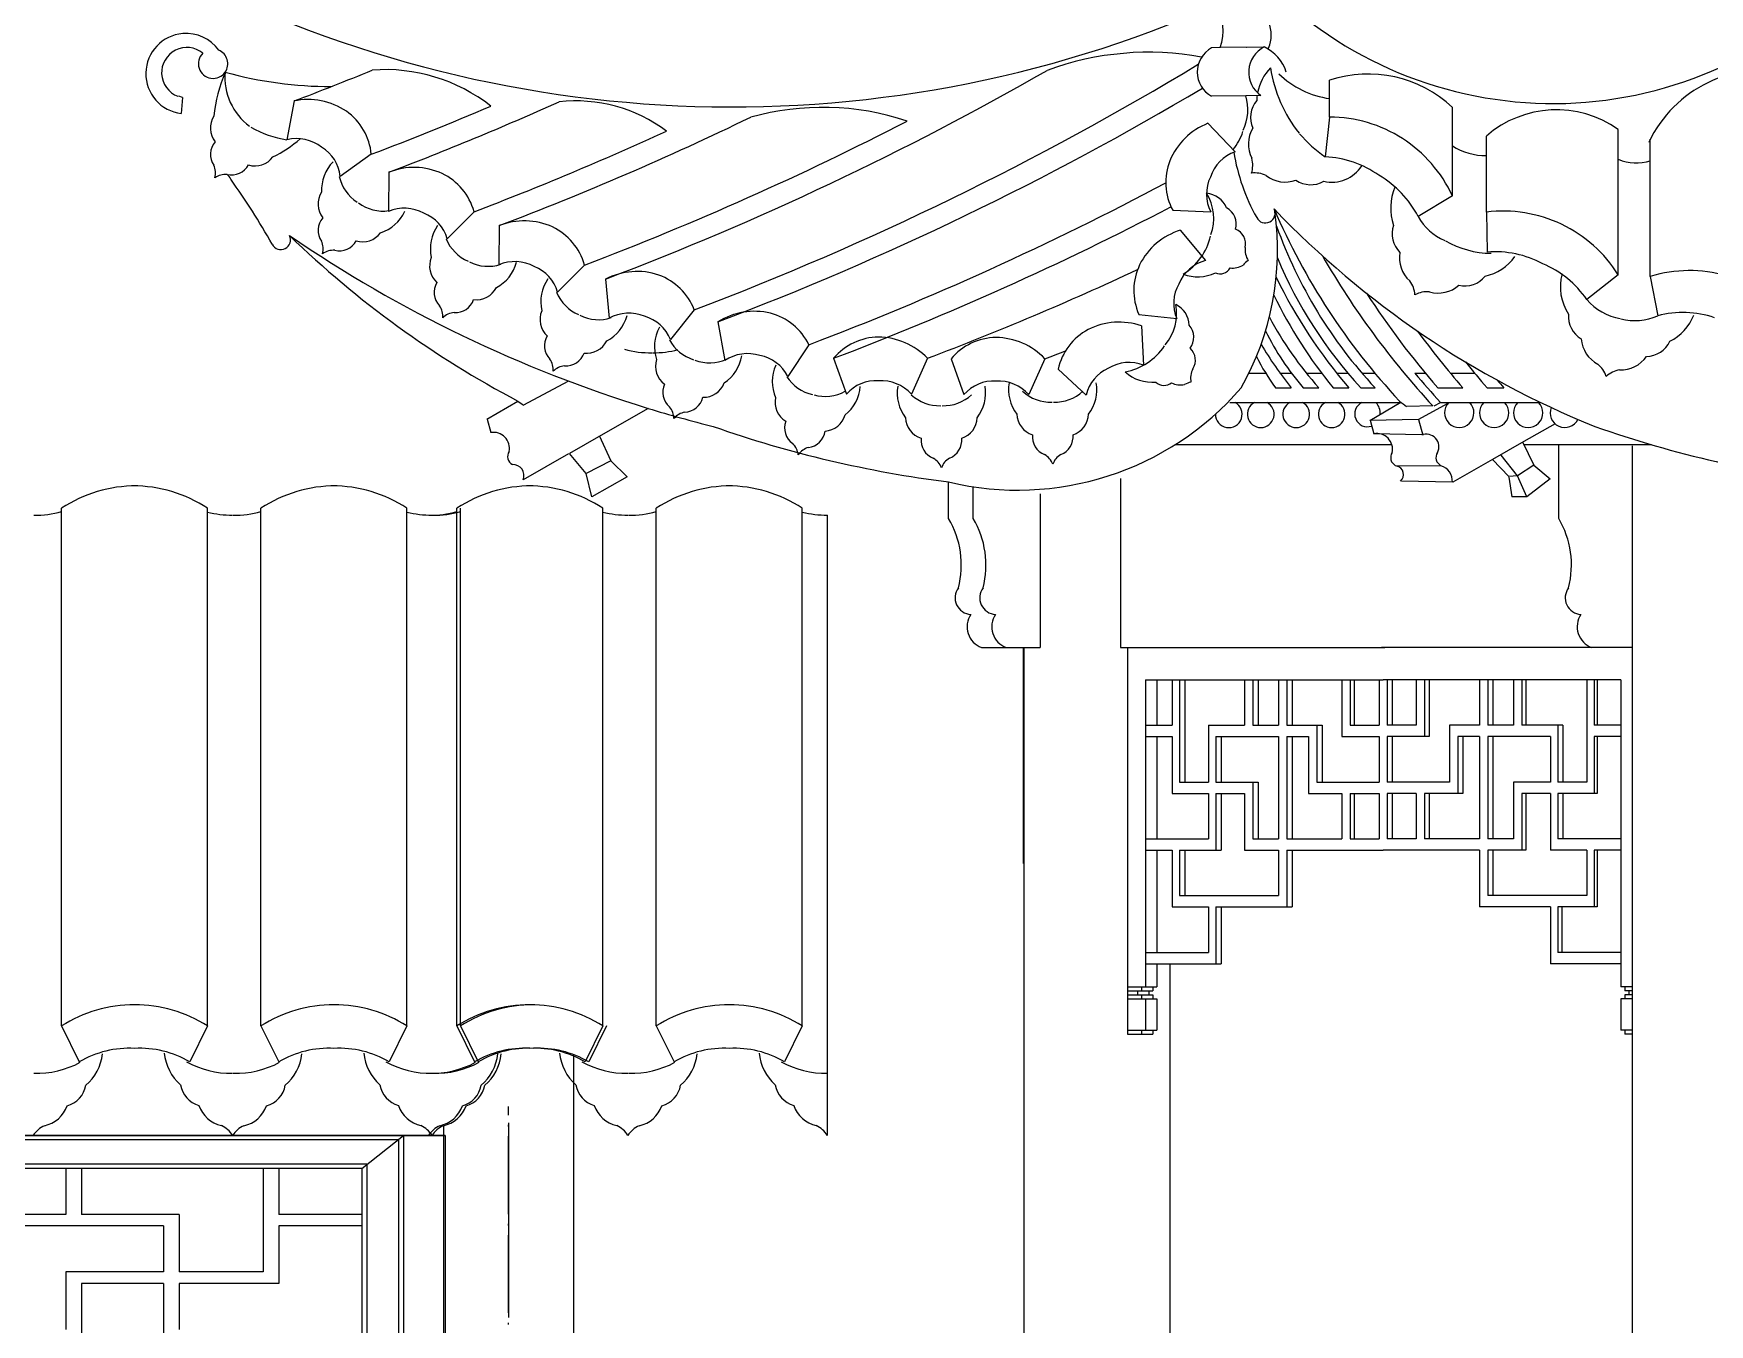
# Model space of a CAD drawing. Extents: x 1035948 to 1665131, y -158296 to 142149.
# Drawn here: x 1144189 to 1146255, y -74614 to -73022 of the extents above; entities that cross this region are included whole.
import ezdxf

# ---------------------------------------------------------------- set-up
doc = ezdxf.new("R2010")
doc.units = 0
doc.header["$LTSCALE"] = 200
doc.header["$MEASUREMENT"] = 0
doc.linetypes.add('ACAD_ISO04W100', pattern=[30.5, 24, -3, 0.5, -3])
doc.layers.get('0').update_dxf_attribs({"linetype": 'CONTINUOUS'})
for name, color, linetype in [('AXIS', 3, 'CONTINUOUS'), ('BALCONY', 6, 'CONTINUOUS'), ('DOTE', 1, 'CONTINUOUS'), ('LL', 11, 'CONTINUOUS'), ('ROOF', 4, 'CONTINUOUS'), ('STAIR', 2, 'CONTINUOUS'), ('WALL1', 2, 'CONTINUOUS'), ('WINDOW', 2, 'CONTINUOUS'), ('WLL1', 7, 'CONTINUOUS')]:
    doc.layers.add(name, color=color, linetype=linetype)

# ---------------------------------------------------------------- blocks, each defined once
blk = doc.blocks.new('CH1')
at = {"color": 6}
for p, q in [((-743.4, 0), (-784, 40.6)), ((295.4, 35.6), (-779, 35.6)), ((-779, 35.6), (-779, -376.4)), ((-748.4, 5), (295.4, 5)), ((-748.4, 5), (-748.4, -376.4))]:
    blk.add_line(p, q, dxfattribs=at)
at = {"color": 7}
blk.add_line((-784, 40.6), (-784, -443.1), dxfattribs=at)
for p, q in [((-743.4, 0), (295.4, 0)), ((-743.4, 0), (-743.4, -355.1)), ((-662.6, 0), (-662.6, -56.8)), ((-647.6, 0), (-647.6, -127.8)), ((-470.7, 0), (-470.7, -56.8)), ((-455.6, 0), (-455.6, -56.8)), ((-743.4, -56.8), (-662.6, -56.8)), ((-565.6, -56.8), (-565.6, -127.8)), ((-565.6, -56.8), (-470.7, -56.8)), ((-455.6, -56.8), (-371.7, -56.8)), ((-743.4, -71), (-662.6, -71)), ((-662.6, -71), (-662.6, -142)), ((-550.6, -71), (-386.8, -71)), ((-550.6, -71), (-550.6, -127.8)), ((-647.6, -127.8), (-565.6, -127.8)), ((-550.6, -127.8), (-455.6, -127.8)), ((-455.6, -127.8), (-455.6, -198.8)), ((-662.6, -142), (-565.6, -142)), ((-565.6, -142), (-565.6, -198.8)), ((-550.6, -142), (-550.6, -213)), ((-550.6, -142), (-470.7, -142)), ((-470.7, -142), (-470.7, -213))]:
    blk.add_line(p, q)
at = {"layer": 'WINDOW'}
for p, q in [((295.4, 40.6), (-824.6, 40.6)), ((-824.6, 40.6), (-824.6, -517.2))]:
    blk.add_line(p, q, dxfattribs=at)
at = {"layer": 'WLL1'}
blk.add_line((-824.6, 40.6), (1415.4, 40.6), dxfattribs=at)

msp = doc.modelspace()

# ---------------------------------------------------------------- linework, layer by layer
for p, q in [((1145786.99573, -73125.40585), (1145786.99573, -73080.07943)), ((1144510.09225, -73105.66103), (1144501.34278, -73153.36806)), ((1145938.46389, -73222.65475), (1145938.46389, -73113.52688)), ((1145636.99926, -73133.19693), (1145670.53589, -73168.23703)), ((1145786.99573, -73125.40585), (1145781.48706, -73174.4439)), ((1145980.41149, -73242.69664), (1145980.41149, -73148.83445)), ((1146142.96492, -73320.00339), (1146142.96492, -73140.86279)), ((1146182.46119, -73321.92989), (1146182.46119, -73152.89364)), ((1144605.35389, -73171.35282), (1144567.12857, -73198.7335)), ((1144627.005, -73193.49487), (1144626.4292, -73241.99417)), ((1145938.46389, -73222.65475), (1145896.16795, -73248.07384)), ((1144731.98359, -73242.1743), (1144698.92532, -73275.61121)), ((1144763.11667, -73259.31097), (1144762.54087, -73307.81027)), ((1145593.54156, -73240.44253), (1145640.52486, -73242.2987)), ((1145980.41149, -73242.69664), (1145981.15044, -73292.03759)), ((1145602.92589, -73264.99782), (1145633.82804, -73302.38192)), ((1144868.09526, -73307.9904), (1144835.03699, -73341.42731)), ((1146142.96492, -73320.00339), (1146104.22432, -73350.56876)), ((1146182.46119, -73321.92989), (1146191.56108, -73370.43007)), ((1144894.24925, -73325.32122), (1144898.58748, -73373.62954)), ((1145003.61755, -73363.12023), (1144974.11505, -73399.73278)), ((1145032.70544, -73378.1292), (1145041.27003, -73425.86976)), ((1145551.79108, -73368.80255), (1145598.51536, -73374.0674)), ((1145554.90718, -73382.92657), (1145557.69792, -73431.34893)), ((1145144.9711, -73406.17585), (1145118.79845, -73445.23822)), ((1145175.40725, -73422.97969), (1145191.33176, -73467.22092)), ((1145291.12324, -73422.97969), (1145271.24292, -73467.22092)), ((1145320.2374, -73423.52849), (1145336.16192, -73467.76972)), ((1145435.9534, -73423.52849), (1145416.07308, -73467.76972)), ((1145452.26196, -73436.35081), (1145486.81318, -73468.24265)), ((1145687.59396, -73441.18039), (1145708.11521, -73441.18039)), ((1145725.80486, -73441.18039), (1145739.93424, -73441.18039)), ((1145758.32794, -73441.18039), (1145777.13287, -73441.18039)), ((1145795.62243, -73441.18039), (1145809.38399, -73441.18039)), ((1145827.60127, -73441.18039), (1145842.748, -73441.18039)), ((1145891.90386, -73441.18039), (1145904.98722, -73441.18039)), ((1145935.81859, -73441.18039), (1145965.71558, -73441.18039)), ((1145720.47865, -73459.30364), (1145739.72721, -73459.30364)), ((1145754.50341, -73459.30364), (1145773.75197, -73459.30364)), ((1145791.42388, -73459.30364), (1145810.67244, -73459.30364)), ((1145825.36679, -73459.30364), (1145843.0253, -73459.30364)), ((1145920.41125, -73459.30364), (1145951.24262, -73459.30364)), ((1145981.13961, -73459.30364), (1146001.69382, -73459.30364)), ((1145663.80231, -73477.45305), (1145875.5522, -73477.45305)), ((1145923.56705, -73477.45305), (1146047.2386, -73477.45305)), ((1145863.75811, -73529.52974), (1145596.44319, -73529.52974)), ((1146184.1177, -73529.52974), (1146026.50078, -73529.52974)), ((1146069.5637, -73620.35759), (1146069.5637, -73529.52974)), ((1146160.0749, -73530.9426), (1146160.0749, -74256.25922)), ((1145347.65093, -73620.35759), (1145347.65093, -73581.68758)), ((1145430.25657, -73589.96383), (1145430.25657, -73779.52956)), ((1145529.09805, -73571.09765), (1145529.09805, -73779.52956)), ((1145167.70638, -74381.26605), (1145167.70638, -73616.31227)), ((1145410.07544, -73779.52956), (1145430.25657, -73779.52956)), ((1145529.09805, -73779.52956), (1145855.19566, -73779.52956)), ((1145537.94493, -73779.52956), (1145537.94493, -74256.25922)), ((1146160.0749, -73779.52956), (1145850.92047, -73779.52956)), ((1145560.02372, -73819.52953), (1145560.02372, -74197.94177)), ((1145560.02372, -73819.52953), (1145853.05806, -73819.52953)), ((1145574.01265, -73819.52953), (1145574.01265, -73875.52949)), ((1145592.79141, -73819.52953), (1145592.79141, -73875.52949)), ((1145601.96821, -73819.52953), (1145601.96821, -73945.52944)), ((1145682.09364, -73819.52953), (1145682.09364, -73875.52949)), ((1145692.47622, -73819.52953), (1145692.47622, -73875.52949)), ((1145723.83428, -73819.52953), (1145723.83428, -73875.52949)), ((1145734.21687, -73819.52953), (1145734.21687, -73875.52949)), ((1145802.25352, -73819.52953), (1145802.25352, -73889.52948)), ((1145812.43232, -73819.52953), (1145812.43232, -73875.52949)), ((1145848.19567, -73819.52953), (1145848.19567, -73875.52949)), ((1146146.09241, -73819.52953), (1145853.05806, -73819.52953)), ((1145857.92046, -73819.52953), (1145857.92046, -73875.52949)), ((1145893.68381, -73819.52953), (1145893.68381, -73875.52949)), ((1145903.86261, -73819.52953), (1145903.86261, -73889.52948)), ((1145971.89926, -73819.52953), (1145971.89926, -73875.52949)), ((1145982.28185, -73819.52953), (1145982.28185, -73875.52949)), ((1146013.63991, -73819.52953), (1146013.63991, -73875.52949)), ((1146024.02249, -73819.52953), (1146024.02249, -73875.52949)), ((1146104.14792, -73819.52953), (1146104.14792, -73945.52944)), ((1146113.32472, -73819.52953), (1146113.32472, -73875.52949)), ((1146146.09241, -73819.52953), (1146146.09241, -74169.52928)), ((1145560.02372, -73875.52949), (1145592.79141, -73875.52949)), ((1145637.5213, -73875.52949), (1145682.09364, -73875.52949)), ((1145637.5213, -73875.52949), (1145637.5213, -73945.52944)), ((1145692.47622, -73875.52949), (1145723.83428, -73875.52949)), ((1145734.21687, -73875.52949), (1145777.71849, -73875.52949)), ((1145771.18102, -73875.52949), (1145771.18102, -73945.52944)), ((1145812.43232, -73875.52949), (1145848.19567, -73875.52949)), ((1145893.68381, -73875.52949), (1145857.92046, -73875.52949)), ((1145971.89926, -73875.52949), (1145934.93511, -73875.52949)), ((1145934.93511, -73875.52949), (1145934.93511, -73945.52944)), ((1146013.63991, -73875.52949), (1145982.28185, -73875.52949)), ((1146074.65395, -73875.52949), (1146024.02249, -73875.52949)), ((1146068.59483, -73875.52949), (1146068.59483, -73945.52944)), ((1146146.09241, -73875.52949), (1146113.32472, -73875.52949)), ((1145560.02372, -73889.52948), (1145592.79141, -73889.52948)), ((1145574.01265, -73889.52948), (1145574.01265, -74015.52939)), ((1145592.79141, -73889.52948), (1145592.79141, -73959.52943)), ((1145646.69805, -73889.52948), (1145723.83428, -73889.52948)), ((1145646.69805, -73889.52948), (1145646.69805, -73945.52944)), ((1145723.83428, -73889.52948), (1145723.83428, -74015.52939)), ((1145734.21687, -73889.52948), (1145760.79843, -73889.52948)), ((1145734.21687, -73889.52948), (1145734.21687, -74015.52939)), ((1145760.79843, -73889.52948), (1145760.79843, -73959.52943)), ((1145802.25352, -73889.52948), (1145848.19567, -73889.52948)), ((1145848.19567, -73889.52948), (1145848.19567, -73945.52944)), ((1145909.92173, -73889.52948), (1145857.92046, -73889.52948)), ((1145857.92046, -73889.52948), (1145857.92046, -73945.52944)), ((1145971.89926, -73889.52948), (1145945.3177, -73889.52948)), ((1145945.3177, -73889.52948), (1145945.3177, -73959.52943)), ((1145971.89926, -73889.52948), (1145971.89926, -74015.52939)), ((1146059.41808, -73889.52948), (1145982.28185, -73889.52948)), ((1145982.28185, -73889.52948), (1145982.28185, -74015.52939)), ((1146059.41808, -73889.52948), (1146059.41808, -73945.52944)), ((1146113.32472, -73889.52948), (1146113.32472, -73959.52943)), ((1146146.09241, -73889.52948), (1146113.32472, -73889.52948)), ((1145592.79141, -73959.52943), (1145637.5213, -73959.52943)), ((1145601.96821, -73945.52944), (1145637.5213, -73945.52944)), ((1145637.5213, -73959.52943), (1145637.5213, -74015.52939)), ((1145646.69805, -73945.52944), (1145699.0137, -73945.52944)), ((1145646.69805, -73959.52943), (1145646.69805, -74029.52938)), ((1145646.69805, -73959.52943), (1145682.09364, -73959.52943)), ((1145682.09364, -73959.52943), (1145682.09364, -74029.52938)), ((1145692.47622, -73945.52944), (1145692.47622, -74015.52939)), ((1145760.79843, -73959.52943), (1145802.25352, -73959.52943)), ((1145771.18102, -73945.52944), (1145848.19567, -73945.52944)), ((1145802.25352, -73959.52943), (1145802.25352, -74015.52939)), ((1145812.43232, -73959.52943), (1145812.43232, -74015.52939)), ((1145812.43232, -73959.52943), (1145848.19567, -73959.52943)), ((1145848.19567, -73959.52943), (1145848.19567, -74015.52939)), ((1145934.93511, -73945.52944), (1145857.92046, -73945.52944)), ((1145857.92046, -73959.52943), (1145857.92046, -74015.52939)), ((1145893.68381, -73959.52943), (1145857.92046, -73959.52943)), ((1145893.68381, -73959.52943), (1145893.68381, -74015.52939)), ((1145903.86261, -73959.52943), (1145903.86261, -74015.52939)), ((1145951.37682, -73959.52943), (1145903.86261, -73959.52943)), ((1146013.63991, -73945.52944), (1146013.63991, -74015.52939)), ((1146059.41808, -73945.52944), (1146013.63991, -73945.52944)), ((1146024.02249, -73959.52943), (1146024.02249, -74029.52938)), ((1146059.41808, -73959.52943), (1146024.02249, -73959.52943)), ((1146059.41808, -73959.52943), (1146059.41808, -74029.52938)), ((1146104.14792, -73945.52944), (1146068.59483, -73945.52944)), ((1146116.88678, -73959.52943), (1146068.59483, -73959.52943)), ((1146068.59483, -73959.52943), (1146068.59483, -74015.52939)), ((1145560.02372, -74015.52939), (1145637.5213, -74015.52939)), ((1145692.47622, -74015.52939), (1145723.83428, -74015.52939)), ((1145734.21687, -74015.52939), (1145802.25352, -74015.52939)), ((1145812.43232, -74015.52939), (1145848.19567, -74015.52939)), ((1145893.68381, -74015.52939), (1145857.92046, -74015.52939)), ((1145971.89926, -74015.52939), (1145903.86261, -74015.52939)), ((1146013.63991, -74015.52939), (1145982.28185, -74015.52939)), ((1146146.09241, -74015.52939), (1146068.59483, -74015.52939)), ((1145560.02372, -74029.52938), (1145592.79141, -74029.52938)), ((1145574.01265, -74029.52938), (1145574.01265, -74155.52929)), ((1145592.79141, -74029.52938), (1145592.79141, -74099.52933)), ((1145601.96821, -74029.52938), (1145653.23553, -74029.52938)), ((1145601.96821, -74029.52938), (1145601.96821, -74085.52934)), ((1145682.09364, -74029.52938), (1145723.83428, -74029.52938)), ((1145723.83428, -74029.52938), (1145723.83428, -74085.52934)), ((1145734.21687, -74029.52938), (1145734.21687, -74099.52933)), ((1146028.86978, -74029.52938), (1145982.28185, -74029.52938)), ((1145982.28185, -74029.52938), (1145982.28185, -74085.52934)), ((1146104.14792, -74029.52938), (1146059.41808, -74029.52938)), ((1146104.14792, -74029.52938), (1146104.14792, -74085.52934)), ((1146113.32472, -74029.52938), (1146113.32472, -74099.52933)), ((1146146.09241, -74029.52938), (1146113.32472, -74029.52938)), ((1145601.96821, -74085.52934), (1145723.83428, -74085.52934)), ((1146104.14792, -74085.52934), (1145982.28185, -74085.52934)), ((1145592.79141, -74099.52933), (1145637.5213, -74099.52933)), ((1145637.5213, -74099.52933), (1145637.5213, -74155.52929)), ((1145646.69805, -74099.52933), (1145653.23553, -74099.52933)), ((1145646.69805, -74099.52933), (1145646.69805, -74169.52928)), ((1146116.88678, -74099.52933), (1146068.59483, -74099.52933)), ((1146068.59483, -74099.52933), (1146068.59483, -74155.52929)), ((1145560.02372, -74155.52929), (1145637.5213, -74155.52929)), ((1145560.02372, -74169.52928), (1145590.07531, -74169.52928)), ((1145574.01265, -74169.52928), (1145574.01265, -74197.94177)), ((1146146.09241, -74155.52929), (1146068.59483, -74155.52929)), ((1145537.94493, -74197.94177), (1145574.01265, -74197.94177)), ((1145537.94493, -74202.94176), (1145569.01265, -74202.94176)), ((1145537.94493, -74207.94176), (1145569.01265, -74207.94176)), ((1145550.02373, -74202.94176), (1145550.02373, -74207.94176)), ((1145555.02373, -74197.94177), (1145555.02373, -74202.94176)), ((1145555.02373, -74207.94176), (1145555.02373, -74212.94176)), ((1145564.01266, -74202.94176), (1145564.01266, -74207.94176)), ((1145569.01265, -74197.94177), (1145569.01265, -74202.94176)), ((1145569.01265, -74207.94176), (1145569.01265, -74212.94176)), ((1146160.0749, -74197.94177), (1146151.0924, -74197.94177)), ((1146160.0749, -74202.94176), (1146156.0924, -74202.94176)), ((1146160.0749, -74207.94176), (1146156.0924, -74207.94176)), ((1144555.28121, -74219.30533), (1144555.78768, -74220.06232)), ((1145042.73441, -74219.30533), (1145043.24088, -74220.06232)), ((1145537.94493, -74212.94176), (1145574.01265, -74212.94176)), ((1145560.02372, -74212.94176), (1145560.02372, -74251.25923)), ((1145574.01265, -74212.94176), (1145574.01265, -74251.25923)), ((1146160.0749, -74212.94176), (1146151.0924, -74212.94176)), ((1144223.38038, -74246.20046), (1144245.23878, -74290.44169)), ((1144403.38025, -74246.20046), (1144381.52185, -74290.44169)), ((1144469.31677, -74246.20046), (1144491.17517, -74290.44169)), ((1144649.31664, -74246.20046), (1144627.45824, -74290.44169)), ((1144710.83358, -74246.20046), (1144732.69198, -74290.44169)), ((1144715.25316, -74246.20046), (1144737.11155, -74290.44169)), ((1144890.83345, -74246.20046), (1144868.97505, -74290.44169)), ((1144895.25303, -74246.20046), (1144873.39463, -74290.44169)), ((1144956.76997, -74246.20046), (1144978.62837, -74290.44169)), ((1145136.76984, -74246.20046), (1145114.91144, -74290.44169)), ((1145537.94493, -74251.25923), (1145574.01265, -74251.25923)), ((1145555.02373, -74251.25923), (1145555.02373, -74256.25922)), ((1145569.01265, -74251.25923), (1145569.01265, -74256.25922)), ((1146160.0749, -74251.25923), (1146151.0924, -74251.25923)), ((1145537.94493, -74256.25922), (1145569.01265, -74256.25922))]:
    msp.add_line(p, q)
at = {"color": 7}
msp.add_line((1145734.21687, -74029.52938), (1145740.75434, -74029.52938), dxfattribs=at)
for centre, radius, start, end in [((1144410.27071, -73059.72689), 18.11944, 325.23217391, 67.33598326), ((1145563.56987, -73405.13494), 359.55554, 79.49237653, 110.32214741), ((1144556.3191, -72595.89117), 491.97519, 254.53756251, 269.97302054), ((1143154.29378, -69532.89911), 3821.36327, 290.78084705, 292.33627576), ((1144622.09067, -73278.98409), 212.01007, 51.99368762, 94.19773431), ((1143538.45078, -69752.5593), 3821.36327, 290.78084705, 299.81949307), ((1143647.81909, -69790.35831), 3821.36327, 290.78084705, 301.159611), ((1145757.43831, -73106.83922), 60.31385, 135.85496337, 169.23632312), ((1145803.5872, -72989.01322), 114.95623, 226.34997397, 261.70159793), ((1145834.53707, -73224.47511), 152.0207, 46.87157562, 108.22379557), ((1146322.16804, -73223.69055), 156.62122, 77.60966296, 154.65666937), ((1143676.90698, -69805.36728), 3821.36327, 290.78084705, 300.73831482), ((1144527.36193, -73188.18252), 84.30918, 55.90890932, 101.81998429), ((1143249.55542, -69598.5909), 3821.36327, 290.78084705, 293.16224059), ((1143271.20653, -69620.73295), 3821.36327, 290.78084705, 294.18574227), ((1144857.14145, -73293.22228), 187.66259, 53.26873474, 96.22151522), ((1145161.94627, -73442.84531), 329.33803, 71.57215445, 105.63699392), ((1145721.3794, -73126.04131), 31.92959, 139.37467599, 204.26967338), ((1145757.43831, -73106.83922), 60.31385, 172.50032814, 178.49169449), ((1144532.09869, -73178.43337), 73.5966, 5.52082259, 54.70854087), ((1143407.3182, -69686.54905), 3821.36327, 290.78084705, 295.84466697), ((1143512.2968, -69735.22848), 3821.36327, 290.78084705, 297.31839314), ((1145667.94182, -73211.62267), 84.30918, 111.5315151, 157.44259008), ((1145786.20649, -73293.21772), 167.81372, 57.29783742, 89.73053493), ((1146066.76609, -73248.39389), 131.79225, 54.67779898, 130.93730116), ((1144417.70518, -73038.82337), 151.13823, 296.04208928, 311.42247764), ((1144513.15442, -73201.7377), 49.79094, 51.64807208, 103.72279715), ((1143376.18513, -69669.41238), 3821.36327, 290.78084705, 294.64008045), ((1145724.87604, -73158.85031), 38.08593, 148.87844716, 207.33206441), ((1145786.20649, -73293.21772), 167.81372, 24.86513991, 57.29783742), ((1144461.8604, -73157.98739), 27.73701, 253.38993098, 323.16312094), ((1144519.55978, -73203.78297), 47.83604, 6.05930585, 59.20652867), ((1145687.26183, -73215.13458), 49.79094, 109.62870224, 161.70342731), ((1145661.13691, -73184.88412), 31.10245, 341.62581432, 15.94975656), ((1145775.78234, -73298.48611), 124.17332, 54.56268732, 87.36681571), ((1145977.7839, -73102.20287), 70.57762, 236.14332245, 272.1335988), ((1146165.30065, -73123.15214), 58.84835, 247.69436549, 286.9541419), ((1144433.08456, -73173.03243), 23.8253, 256.63771243, 331.04441888), ((1144594.34303, -73215.7532), 50.43492, 135.89824231, 182.57767958), ((1144657.94868, -73271.92016), 84.30918, 65.62125925, 111.53233422), ((1144660.97285, -73261.51165), 73.5966, 15.23317252, 64.4208908), ((1145658.62532, -73206.08321), 73.5966, 158.64295852, 207.8306768), ((1145694.90418, -73225.49892), 31.10245, 63.53071668, 97.85465893), ((1145732.13732, -73167.58407), 38.08593, 232.14840884, 290.60202608), ((1145789.70436, -73161.92941), 43.84456, 256.90723966, 327.56137661), ((1145785.75477, -73304.88883), 124.17332, 27.22885913, 60.03298752), ((1144567.39308, -73232.86034), 27.73701, 147.65710112, 217.43029108), ((1143789.17263, -69833.41393), 3821.36327, 290.78084705, 298.0311802), ((1145683.03578, -73220.36452), 47.83604, 154.14497072, 207.29219354), ((1145763.7565, -73177.01191), 31.92959, 235.21079986, 300.10579726), ((1145929.56134, -73237.53746), 67.28341, 157.62958624, 198.64170293), ((1144646.23159, -73287.67789), 49.79094, 61.36042201, 113.43514708), ((1143819.60878, -69850.21777), 3821.36327, 290.78084705, 297.62298247), ((1145632.05774, -73249.49125), 30.38272, 23.33270994, 83.75736845), ((1145648.93354, -73257.49516), 22.86907, 344.07967793, 61.18576851), ((1144563.55847, -73265.10469), 23.8253, 139.77580318, 214.18250962), ((1144600.96807, -73220.32179), 50.43492, 288.24254248, 334.92197975), ((1144652.89018, -73288.61325), 47.83604, 15.77165578, 68.9188786), ((1144728.62098, -73287.79584), 50.43492, 145.61059224, 192.29002951), ((1144794.06035, -73337.73626), 84.30918, 65.62125925, 111.53233422), ((1146264.9404, -73065.67709), 577.02185, 199.67058192, 223.01338781), ((1145895.93195, -73269.6294), 31.92959, 160.63976261, 225.53476), ((1146000.85699, -73409.26022), 167.81372, 64.56529078, 96.99798829), ((1146000.85699, -73409.26022), 167.81372, 32.13259326, 64.56529078), ((1145424.4711, -71927.78946), 1628.5285, 235.60465299, 252.94238518), ((1144523.47258, -73288.1856), 22.56528, 345.09035417, 25.4452164), ((1144565.78119, -73266.63746), 23.8253, 256.63771243, 331.04441888), ((1144594.55703, -73251.59242), 27.73701, 253.38993098, 323.16312094), ((1144797.08452, -73327.32774), 73.5966, 15.23317252, 64.4208908), ((1145628.08863, -73345.46442), 84.30918, 107.3650049, 153.27607988), ((1145664.29225, -73281.73125), 19.14869, 346.35913108, 69.7324254), ((1144558.45546, -73312.30956), 22.56528, 85.37500565, 125.72986789), ((1144704.9433, -73309.2043), 27.73701, 157.36945105, 227.14264101), ((1145708.41372, -73288.94301), 25.65494, 173.96821706, 211.79134107), ((1146228.09052, -73088.03448), 547.74738, 202.67228573, 222.67281755), ((1146675.61422, -72778.6896), 1036.22558, 209.98797115, 222.72526318), ((1145911.0898, -73298.93634), 38.08593, 170.14353378, 228.59715103), ((1145966.05217, -73262.75325), 60.31385, 282.25386537, 324.8905965), ((1145991.18304, -73415.80496), 124.17332, 61.83014068, 94.63426907), ((1144735.92179, -73291.18129), 50.43492, 297.95489241, 344.63432968), ((1144782.34326, -73353.49399), 49.79094, 61.36042201, 113.43514708), ((1144789.00186, -73354.42935), 47.83604, 15.77165578, 68.9188786), ((1144932.97527, -73400.21002), 84.30918, 71.43302997, 117.34410494), ((1144934.92992, -73389.54878), 73.5966, 21.04494325, 70.23266153), ((1143935.32477, -69850.21777), 3821.36327, 290.78084705, 294.99876071), ((1145619.19922, -73339.26272), 73.5966, 154.47644832, 203.6641666), ((1145647.10242, -73350.37075), 49.79094, 105.46219204, 157.53691711), ((1145624.33873, -73272.10215), 50.43492, 248.99158745, 295.67102471), ((1145651.94978, -73304.34019), 14.42019, 246.44606443, 329.97306147), ((1145667.42955, -73287.44248), 24.29894, 262.92015081, 302.30937076), ((1145696.95006, -73320.28761), 20.61146, 120.11755203, 143.33344252), ((1145953.9099, -73301.76006), 31.92959, 256.47588648, 321.37088388), ((1146001.88531, -73420.89472), 124.17332, 34.49631248, 67.30044088), ((1146131.83239, -73335.02921), 60.31385, 164.44873362, 213.78130955), ((1146230.87098, -73482.6095), 167.81372, 74.33388303, 106.76658054), ((1144706.60333, -73341.63339), 23.8253, 149.48815311, 223.89485955), ((1144734.87805, -73323.08528), 27.73701, 263.10228091, 332.87547087), ((1144864.73265, -73353.61194), 50.43492, 145.61059224, 192.29002951), ((1145642.50756, -73355.27982), 47.83604, 149.97846053, 203.12568334), ((1146284.19616, -73050.767), 625.4014, 205.80296389, 220.78626332), ((1146701.77414, -72778.6896), 1036.22558, 212.98049244, 221.05782247), ((1145861.13254, -73346.31469), 31.10245, 2.89090094, 37.21484318), ((1145907.33099, -73371.9173), 31.10245, 84.79580331, 119.11974555), ((1145921.02427, -73304.4419), 38.08593, 253.41349546, 311.8671127), ((1144670.98578, -73371.14605), 22.56528, 354.8027041, 35.15756633), ((1144709.05278, -73342.76922), 23.8253, 266.35006236, 340.75676881), ((1145583.62067, -73383.60061), 30.38272, 2.70176791, 63.12642641), ((1146236.2033, -73093.87874), 575.64234, 205.87153872, 219.40607341), ((1144709.53701, -73389.02258), 22.56528, 95.08735558, 135.44221782), ((1144841.05497, -73375.02039), 27.73701, 157.36945105, 227.14264101), ((1144872.03346, -73356.99739), 50.43492, 297.95489241, 344.63432968), ((1144922.91405, -73417.07324), 49.79094, 67.17219273, 119.24691781), ((1144929.63313, -73417.32953), 47.83604, 21.5834265, 74.73064932), ((1145077.85959, -73449.3271), 84.30918, 76.4720492, 122.38312417), ((1145078.87027, -73438.53537), 73.5966, 26.08396247, 75.27168075), ((1145527.57843, -73462.68355), 84.30918, 71.08596274, 116.99703771), ((1145596.59406, -73397.03736), 22.86907, 323.44873589, 40.55482647), ((1146104.67232, -73162.43328), 444.56753, 208.14958158, 221.89544456), ((1146113.49282, -73371.53436), 31.92959, 174.66429104, 239.55928844), ((1146222.44773, -73490.70072), 124.17332, 71.59873293, 104.40286132), ((1146179.85654, -73347.87043), 60.31385, 296.27839381, 338.91512493), ((1144842.715, -73407.44949), 23.8253, 149.48815311, 223.89485955), ((1144870.98972, -73388.90138), 27.73701, 263.10228091, 332.87547087), ((1145004.89189, -73408.84778), 50.43492, 151.42236297, 198.10180023), ((1145231.69399, -73470.39552), 73.5966, 90.70157016, 139.88928844), ((1145230.05889, -73481.11043), 84.30918, 43.59012674, 89.50120171), ((1145376.52415, -73470.94432), 73.5966, 90.70157016, 139.88928844), ((1145374.88905, -73481.65923), 84.30918, 43.59012674, 89.50120171), ((1145524.08194, -73452.42406), 73.5966, 118.19740615, 167.38512443), ((1146008.80654, -73239.95324), 335.83431, 206.39820246, 220.77957284), ((1146732.60552, -72778.6896), 1036.22558, 216.10876263, 221.05782247), ((1146135.301, -73396.2944), 38.08593, 184.16806222, 242.62167946), ((1146177.52901, -73388.65705), 31.92959, 270.50041492, 335.39541231), ((1144807.09745, -73436.96215), 22.56528, 354.8027041, 35.15756633), ((1144845.16445, -73408.58532), 23.8253, 266.35006236, 340.75676881), ((1144983.50375, -73432.54381), 27.73701, 163.18122177, 232.95441173), ((1145012.49799, -73411.47654), 50.43492, 303.76666313, 350.4461004), ((1145069.31842, -73467.00886), 49.79094, 72.21121196, 124.28593703), ((1145076.03404, -73466.674), 47.83604, 26.62244573, 79.76966855), ((1144080.15493, -69850.76657), 3821.36327, 290.78084705, 291.190643), ((1145602.42829, -73425.13078), 19.14869, 325.72818904, 49.10148336), ((1145921.83364, -73308.66327), 251.4684, 206.48560195, 216.80138566), ((1146062.43097, -73196.99217), 415.8666, 210.09619903, 219.1061197), ((1146146.27354, -73399.22836), 38.08593, 267.43802389, 325.89164113), ((1144845.64869, -73454.83867), 22.56528, 95.08735558, 135.44221782), ((1145150.25695, -73451.61473), 50.43492, 156.46138219, 203.14081946), ((1145533.39422, -73479.12813), 47.83604, 113.69941836, 166.84664118), ((1145540.00313, -73477.88958), 49.79094, 69.18314987, 121.25787495), ((1145568.4298, -73402.04168), 50.43492, 228.36064541, 275.04008268), ((1145641.17918, -73447.42612), 25.65494, 153.33727502, 191.16039903), ((1146685.05147, -72774.33684), 1036.22558, 220.05564358, 222.72526318), ((1146762.50251, -72778.6896), 1036.22558, 218.75396107, 221.05782247), ((1146098.31441, -73454.36701), 31.10245, 16.91542937, 51.23937161), ((1146149.34024, -73468.01085), 31.10245, 98.82033174, 133.14427398), ((1144988.43905, -73464.63812), 23.8253, 155.29992383, 229.70663028), ((1145014.69023, -73443.32223), 27.73701, 268.91405163, 338.6872416), ((1145158.06455, -73453.56526), 50.43492, 308.80568236, 355.48511963), ((1145227.62555, -73498.38256), 47.83604, 86.20358236, 139.35080518), ((1145234.05977, -73500.33513), 49.79094, 41.68731388, 93.76203895), ((1145304.28582, -73465.78255), 50.43492, 170.48813128, 217.16756855), ((1145372.45571, -73498.93136), 47.83604, 86.20358236, 139.35080518), ((1145312.33337, -73465.78255), 50.43492, 322.83243145, 9.51186872), ((1145378.88993, -73500.88393), 49.79094, 41.68731388, 93.76203895), ((1145441.56122, -73461.39228), 50.43492, 170.48813128, 217.16756855), ((1145449.60877, -73461.39228), 50.43492, 322.83243145, 9.51186872), ((1145582.91116, -73441.94096), 14.42019, 225.8151224, 309.34211944), ((1145603.35206, -73431.58116), 24.29894, 242.28920877, 281.67842872), ((1145619.40652, -73472.72138), 20.61146, 99.48660999, 122.70250048), ((1146783.05672, -72778.6896), 1036.22558, 220.36652522, 221.05782247), ((1144955.99304, -73497.60574), 22.56528, 0.61447482, 40.96933706), ((1144990.99091, -73465.52008), 23.8253, 272.16183309, 346.56853954), ((1145131.0328, -73477.09779), 27.73701, 168.220241, 237.99343096), ((1145662.6638, -73491.9645), 16.47357, 179.80945533, 61.75025457), ((1145702.11194, -73491.9645), 16.47357, 118.24974543, 61.75025457), ((1145745.82463, -73491.9645), 16.47357, 118.24974543, 61.75025457), ((1145789.53743, -73491.9645), 16.47357, 118.24974543, 61.75025457), ((1145833.67816, -73491.65557), 15.74672, 115.58640155, 289.50824595), ((1145831.22789, -73490.14304), 18.08094, 353.65214484, 44.57509721), ((1145946.89131, -73490.14304), 18.08094, 135.42490279, 44.57509721), ((1145989.89641, -73490.14304), 18.08094, 135.42490279, 44.57509721), ((1146031.78456, -73490.14304), 18.08094, 135.42490279, 44.57509721), ((1146077.02376, -73490.14304), 18.08094, 158.71685988, 333.14064619), ((1144996.15631, -73511.48665), 22.56528, 100.89912631, 141.25398854), ((1145138.76799, -73508.63457), 23.8253, 160.33894306, 234.7456495), ((1145163.04546, -73485.09532), 27.73701, 273.95307086, 343.72626082), ((1145291.81133, -73495.16522), 27.73701, 182.24699009, 252.02018005), ((1145324.80786, -73495.16522), 27.73701, 287.97981995, 357.75300991), ((1145429.08673, -73490.77495), 27.73701, 182.24699009, 252.02018005), ((1145462.08326, -73490.77495), 27.73701, 287.97981995, 357.75300991), ((1145109.34307, -73544.32464), 22.56528, 5.65349405, 46.00835628), ((1145141.38746, -73509.28898), 23.8253, 277.20085231, 351.60755876), ((1145306.9596, -73523.88685), 23.8253, 174.36569215, 248.7723986), ((1145309.65958, -73523.88685), 23.8253, 291.2276014, 5.63430785), ((1145444.23501, -73519.49658), 23.8253, 174.36569215, 248.7723986), ((1145446.93498, -73519.49658), 23.8253, 291.2276014, 5.63430785), ((1145150.57033, -73554.6242), 22.56528, 105.93814553, 146.29300777), ((1145287.06243, -73565.6446), 22.56528, 19.68024314, 60.03510537), ((1145329.55676, -73565.6446), 22.56528, 119.96489463, 160.31975686), ((1145424.33783, -73561.25433), 22.56528, 19.68024314, 60.03510537), ((1145466.83216, -73561.25433), 22.56528, 119.96489463, 160.31975686), ((1144315.5901, -73748.07824), 167.81372, 90, 123.33111627), ((1144311.17053, -73748.07824), 167.81372, 56.66888373, 90), ((1144561.52649, -73748.07824), 167.81372, 90, 123.33111627), ((1144557.10692, -73748.07824), 167.81372, 56.66888373, 90), ((1144803.0433, -73748.07824), 167.81372, 90, 123.33111627), ((1144798.62373, -73748.07824), 167.81372, 56.66888373, 90), ((1145048.97969, -73748.07824), 167.81372, 90, 123.33111627), ((1145044.56011, -73748.07824), 167.81372, 56.66888373, 90), ((1145249.65814, -73677.84662), 113.61152, 345.69315643, 30.39869616), ((1145971.5709, -73677.84662), 113.61152, 345.69315643, 30.39869616), ((1145376.26507, -73718.30389), 20.64446, 143.1456903, 266.4340436), ((1146098.17784, -73718.30389), 20.64446, 143.1456903, 266.4340436), ((1145397.58295, -73754.02196), 27.18946, 146.2299083, 249.7419976), ((1146119.49571, -73754.02196), 27.18946, 146.2299083, 249.7419976), ((1144313.38032, -74387.83894), 167.81372, 90, 122.43269751), ((1144313.38032, -74387.83894), 167.81372, 57.56730249, 90), ((1144559.3167, -74387.83894), 167.81372, 90, 122.43269751), ((1144559.3167, -74387.83894), 167.81372, 57.56730249, 90), ((1144800.83352, -74387.83894), 167.81372, 90, 122.43269751), ((1144805.25309, -74387.83894), 167.81372, 90, 122.43269751), ((1144800.83352, -74387.83894), 167.81372, 57.56730249, 90), ((1145046.7699, -74387.83894), 167.81372, 90, 122.43269751), ((1145046.7699, -74387.83894), 167.81372, 57.56730249, 90), ((1144307.45486, -74397.90412), 124.17332, 87.2648499, 120.06897829), ((1144213.86075, -74273.89569), 60.31385, 310.91542348, 353.55215461), ((1144319.30577, -74397.90412), 124.17332, 59.93102171, 92.7351501), ((1144410.08665, -74273.60667), 60.31385, 185.7816081, 228.41833922), ((1144553.39125, -74397.90412), 124.17332, 87.2648499, 120.06897829), ((1144459.79714, -74273.89569), 60.31385, 310.91542348, 353.55215461), ((1144565.24216, -74397.90412), 124.17332, 59.93102171, 92.7351501), ((1144656.02304, -74273.60667), 60.31385, 185.7816081, 228.41833922), ((1144794.90806, -74397.90412), 124.17332, 87.2648499, 120.06897829), ((1144799.32763, -74397.90412), 124.17332, 87.2648499, 120.06897829), ((1144701.31395, -74273.89569), 60.31385, 310.91542348, 353.55215461), ((1144705.73353, -74273.89569), 60.31385, 310.91542348, 353.55215461), ((1144806.75897, -74397.90412), 124.17332, 59.93102171, 92.7351501), ((1144811.17855, -74397.90412), 124.17332, 59.93102171, 92.7351501), ((1144897.53985, -74273.60667), 60.31385, 185.7816081, 228.41833922), ((1145040.84445, -74397.90412), 124.17332, 87.2648499, 120.06897829), ((1144947.25034, -74273.89569), 60.31385, 310.91542348, 353.55215461), ((1145052.69536, -74397.90412), 124.17332, 59.93102171, 92.7351501), ((1145143.47624, -74273.60667), 60.31385, 185.7816081, 228.41833922), ((1144221.91532, -74313.94678), 31.92959, 285.13744459, 350.03244199), ((1144401.56692, -74313.56139), 31.92959, 189.30132072, 254.19631812), ((1144467.85171, -74313.94678), 31.92959, 285.13744459, 350.03244199), ((1144647.50331, -74313.56139), 31.92959, 189.30132072, 254.19631812), ((1144709.36852, -74313.94678), 31.92959, 285.13744459, 350.03244199), ((1144713.78809, -74313.94678), 31.92959, 285.13744459, 350.03244199), ((1144889.02012, -74313.56139), 31.92959, 189.30132072, 254.19631812), ((1144955.3049, -74313.94678), 31.92959, 285.13744459, 350.03244199), ((1145134.95651, -74313.56139), 31.92959, 189.30132072, 254.19631812), ((1144194.34553, -74332.0731), 38.08593, 282.07505357, 340.52867081), ((1144428.92408, -74332.00707), 38.08593, 198.8050919, 257.25870914), ((1144440.28192, -74332.0731), 38.08593, 282.07505357, 340.52867081), ((1144674.86047, -74332.00707), 38.08593, 198.8050919, 257.25870914), ((1144681.79873, -74332.0731), 38.08593, 282.07505357, 340.52867081), ((1144686.2183, -74332.0731), 38.08593, 282.07505357, 340.52867081), ((1144916.37728, -74332.00707), 38.08593, 198.8050919, 257.25870914), ((1144927.73512, -74332.0731), 38.08593, 282.07505357, 340.52867081), ((1145162.31367, -74332.00707), 38.08593, 198.8050919, 257.25870914), ((1144214.69368, -74397.84839), 31.10245, 113.45736142, 147.78130366), ((1144407.81249, -74397.54131), 31.10245, 31.55245905, 65.87640129), ((1144460.63006, -74397.84839), 31.10245, 113.45736142, 147.78130366), ((1144653.74888, -74397.54131), 31.10245, 31.55245905, 65.87640129), ((1144702.14687, -74397.84839), 31.10245, 113.45736142, 147.78130366), ((1144706.56645, -74397.84839), 31.10245, 113.45736142, 147.78130366), ((1144895.26569, -74397.54131), 31.10245, 31.55245905, 65.87640129), ((1144948.08326, -74397.84839), 31.10245, 113.45736142, 147.78130366), ((1145141.20208, -74397.54131), 31.10245, 31.55245905, 65.87640129)]:
    msp.add_arc(centre, radius, start, end)
at = {"color": 5}
msp.add_arc((1144416.99938, -73208.8047), 16.44605, 24.03619179, 49.96514635, dxfattribs=at)
at = {"color": 7}
msp.add_arc((1146534.05877, -72638.6764), 1066.3851, 231.708839, 232.29848506, dxfattribs=at)
at = {"layer": 'AXIS', "color": 7}
for p, q in [((1145705.89255, -73039.33036), (1145652.03305, -73039.64369)), ((1145684.56841, -73039.64369), (1145684.29497, -73039.64771)), ((1145702.34595, -73098.89278), (1145683.6122, -73099.18836))]:
    msp.add_line(p, q, dxfattribs=at)
for centre, radius, start, end in [((1145675.64968, -73024.27665), 39.44145, 335.79676522, 72.29783766), ((1145721.85031, -73070.16735), 34.72132, 116.38528958, 235.82377674), ((1145684.70383, -73085.59235), 51.34747, 17.7446324, 64.98058342), ((1144499.42409, -73076.66468), 74.56195, 174.91773278, 233.76060414), ((1145882.8936, -73039.14347), 170.67947, 188.65633589, 218.48474443), ((1144521.34107, -73024.59157), 130.32004, 240.3203182, 261.17278672), ((1145882.68616, -73029.93591), 176.41943, 221.15770445, 234.99640372), ((1144615.35337, -73187.72992), 50.66844, 192.48714016, 237.38382565), ((1144619.69359, -73190.7229), 50.66844, 233.43639641, 278.33308189), ((1145584.45517, -73250.38161), 59.65087, 340.38797993, 31.41602847), ((1145953.19236, -73217.5381), 64.6855, 208.16840492, 247.98813535), ((1144744.6026, -73256.62973), 50.66844, 202.19949009, 247.09617558), ((1145566.95342, -73254.91555), 75.33471, 301.44814963, 346.77552682), ((1145987.00278, -73179.68027), 113.73425, 239.76238584, 269.62208731), ((1144749.38553, -73258.84762), 50.66844, 243.14874634, 288.04543182), ((1144880.71427, -73322.44583), 50.66844, 202.19949009, 247.09617558), ((1145538.75717, -73367.66124), 59.65087, 319.75703789, 10.78508643), ((1146158.23711, -73303.51844), 71.6318, 221.05899048, 259.64390338), ((1144885.49721, -73324.66371), 50.66844, 243.14874634, 288.04543182), ((1146163.54387, -73308.85666), 67.64798, 255.15440169, 294.46653786), ((1145017.63546, -73376.22355), 50.66844, 208.01126082, 252.9079463), ((1144948.47987, -73302.35718), 113.73425, 254.19306246, 271.57605604), ((1144954.30495, -73302.32332), 113.73425, 269.09018125, 284.84047096), ((1145022.6184, -73377.94571), 50.66844, 248.96051707, 293.85720255), ((1145520.78029, -73365.73773), 75.33471, 280.81720759, 326.14458478), ((1145160.08575, -73417.99727), 50.66844, 213.05028004, 257.94696553), ((1145165.20069, -73419.27511), 50.66844, 253.99953629, 298.89622177), ((1145442.94892, -73426.39495), 50.66844, 227.07702913, 271.97371462), ((1145448.22107, -73426.39495), 50.66844, 268.02628538, 312.92297087), ((1145305.67352, -73430.78522), 50.66844, 227.07702913, 271.97371462), ((1145310.94567, -73430.78522), 50.66844, 268.02628538, 312.92297087), ((1144192.39954, -73502.62623), 113.73425, 268.42394396, 285.80693754), ((1144432.51085, -73502.59236), 113.73425, 255.15952904, 270.90981875), ((1144432.51085, -73502.59236), 113.73425, 255.15952904, 270.90981875), ((1144438.33593, -73502.62623), 113.73425, 268.42394396, 285.80693754), ((1144678.44723, -73502.59236), 113.73425, 255.15952904, 270.90981875), ((1144679.85274, -73502.62623), 113.73425, 268.42394396, 285.80693754), ((1144684.27232, -73502.62623), 113.73425, 268.42394396, 285.80693754), ((1144919.96404, -73502.59236), 113.73425, 255.15952904, 270.90981875), ((1144919.96404, -73502.59236), 113.73425, 255.15952904, 270.90981875), ((1144925.78913, -73502.62623), 113.73425, 268.42394396, 285.80693754), ((1145165.90043, -73502.59236), 113.73425, 255.15952904, 270.90981875), ((1144192.39954, -74190.95315), 113.73425, 268.42394396, 298.28364542), ((1144432.51085, -74190.91928), 113.73425, 241.05011729, 270.90981875), ((1144438.33593, -74190.95315), 113.73425, 268.42394396, 298.28364542), ((1144678.44723, -74190.91928), 113.73425, 241.05011729, 270.90981875), ((1144679.85274, -74190.95315), 113.73425, 268.42394396, 298.28364542), ((1144684.27232, -74190.95315), 113.73425, 268.42394396, 298.28364542), ((1144919.96404, -74190.91928), 113.73425, 241.05011729, 270.90981875), ((1144925.78913, -74190.95315), 113.73425, 268.42394396, 298.28364542), ((1145165.90043, -74190.91928), 113.73425, 241.05011729, 270.90981875)]:
    msp.add_arc(centre, radius, start, end, dxfattribs=at)
at = {"layer": 'BALCONY'}
for p, q in [((1145608.50568, -73819.52953), (1145608.50568, -73945.52944)), ((1145699.0137, -73819.52953), (1145699.0137, -73875.52949)), ((1145740.75434, -73819.52953), (1145740.75434, -73875.52949)), ((1145817.27965, -73819.52953), (1145817.27965, -73875.52949)), ((1145863.97958, -73819.52953), (1145863.97958, -73875.52949)), ((1145909.92173, -73819.52953), (1145909.92173, -73889.52948)), ((1145988.34097, -73819.52953), (1145988.34097, -73875.52949)), ((1146028.86978, -73819.52953), (1146028.86978, -73875.52949)), ((1146116.88678, -73819.52953), (1146116.88678, -73875.52949)), ((1145777.71849, -73875.52949), (1145777.71849, -73945.52944)), ((1146074.65395, -73875.52949), (1146074.65395, -73945.52944)), ((1145653.23553, -73889.52948), (1145653.23553, -73945.52944)), ((1145740.75434, -73889.52948), (1145740.75434, -74015.52939)), ((1145863.97958, -73889.52948), (1145863.97958, -73945.52944)), ((1145951.37682, -73889.52948), (1145951.37682, -73959.52943)), ((1145988.34097, -73889.52948), (1145988.34097, -74015.52939)), ((1146116.88678, -73889.52948), (1146116.88678, -73959.52943)), ((1145653.23553, -73959.52943), (1145653.23553, -74029.52938)), ((1145699.0137, -73945.52944), (1145699.0137, -74015.52939)), ((1145817.27965, -73959.52943), (1145817.27965, -74015.52939)), ((1145863.97958, -73959.52943), (1145863.97958, -74015.52939)), ((1145909.92173, -73959.52943), (1145909.92173, -74015.52939)), ((1146028.86978, -73959.52943), (1146028.86978, -74029.52938)), ((1146074.65395, -73959.52943), (1146074.65395, -74015.52939)), ((1145608.50568, -74029.52938), (1145608.50568, -74085.52934)), ((1145988.34097, -74029.52938), (1145988.34097, -74085.52934)), ((1146116.88678, -74029.52938), (1146116.88678, -74099.52933)), ((1146073.44212, -74099.52933), (1146073.44212, -74155.52929))]:
    msp.add_line(p, q, dxfattribs=at)
at = {"layer": 'DOTE', "linetype": 'ACAD_ISO04W100', "ltscale": 0.02}
msp.add_line((1144774.49445, -76796.23321), (1144774.49445, -74345.46957), dxfattribs=at)
at = {"layer": 'DOTE', "linetype": 'ACAD_ISO04W100', "ltscale": 0.05}
msp.add_line((1144774.49445, -74365.75096), (1144774.49445, -76676.23321), dxfattribs=at)
at = {"layer": 'LL', "color": 7}
for p, q in [((1144793.55054, -73480.43587), (1144848.28643, -73450.98226)), ((1145896.07709, -73498.42166), (1145933.20298, -73478.44407)), ((1145915.80138, -73481.63179), (1145923.56705, -73477.45305)), ((1145896.59047, -73498.27872), (1145836.67758, -73499.48981))]:
    msp.add_line(p, q, dxfattribs=at)
at = {"layer": 'LL', "color": 5}
msp.add_line((1145873.26476, -73475.65217), (1145873.26476, -73475.65217), dxfattribs=at)
at = {"layer": 'LL', "color": 7}
msp.add_arc((1144376.92565, -73071.90643), 49.61313, 35.62679217, 94.65753683, dxfattribs=at)
at = {"layer": 'ROOF'}
for p, q in [((1144372.47701, -73101.49423), (1144367.91369, -73099.83558)), ((1144372.47701, -73101.49423), (1144371.01883, -73121.16668)), ((1144747.76064, -73498.13861), (1144786.0775, -73475.65217)), ((1144786.0775, -73475.65217), (1144786.0775, -73475.65217)), ((1144946.76965, -73484.67944), (1144888.37209, -73518.12513)), ((1144748.03709, -73497.88869), (1144752.58979, -73514.55613)), ((1144886.41724, -73518.31633), (1144900.69643, -73549.34038)), ((1144848.58291, -73540.91335), (1144792.79549, -73572.63603)), ((1144870.44835, -73565.10043), (1144849.75835, -73540.24015)), ((1144900.69643, -73549.34038), (1144920.65597, -73568.9398)), ((1144877.29319, -73593.96545), (1144870.44835, -73565.10043)), ((1144920.65597, -73568.9398), (1144877.29319, -73593.96545)), ((1145317.25459, -73620.35759), (1145317.25459, -73575.41521)), ((1145357.77231, -73779.52956), (1145410.07544, -73779.52956)), ((1145410.07544, -73779.52956), (1145410.07544, -75939.52995))]:
    msp.add_line(p, q, dxfattribs=at)
for centre, radius, start, end in [((1144376.92565, -73071.90643), 49.61313, 94.65753683, 263.16228794), ((1144377.84396, -73070.80082), 31.10088, 50.5717963, 248.99782878), ((1144410.27071, -73059.72689), 18.11944, 134.38555371, 325.23217391), ((1144606.1593, -73145.27515), 196.00981, 157.43483579, 173.89119976), ((1144434.69645, -73139.25531), 27.73701, 147.65710112, 217.43029108), ((1144430.86184, -73171.49965), 23.8253, 139.77580318, 214.18250962), ((1144390.77594, -73194.58056), 22.56528, 345.09035417, 25.4452164), ((1144425.75883, -73218.70453), 22.56528, 85.37500565, 125.72986789), ((1143737.56445, -73700.43774), 854.75267, 29.28710737, 35.66272582), ((1144493.78656, -73276.94042), 11.99114, 206.57302185, 26.52656842), ((1145358.97469, -72388.91929), 1228.49483, 225.93025303, 242.20297284), ((1145314.71271, -72806.07155), 853.10808, 231.708839, 232.29848506), ((1145424.4711, -71927.78946), 1628.5285, 252.94238518, 255.87479673), ((1145494.82206, -72170.90721), 1415.68815, 250.705387, 262.79450528), ((1144756.06499, -73533.86396), 19.61809, 348.0605279, 100.20335979), ((1144784.47372, -73544.09313), 11.09025, 146.19282164, 243.5791194), ((1144780.05687, -73567.68289), 13.6677, 338.75247294, 92.17153048), ((1145219.2618, -73677.84662), 113.61152, 345.69315643, 30.39869616), ((1145345.86873, -73718.30389), 20.64446, 143.1456903, 266.4340436), ((1145367.18661, -73754.02196), 27.18946, 146.2299083, 249.7419976)]:
    msp.add_arc(centre, radius, start, end, dxfattribs=at)
at = {"layer": 'STAIR'}
for p, q in [((1145652.03305, -73039.64369), (1145641.37609, -73040.27834)), ((1145683.6122, -73099.18836), (1145641.37609, -73099.83558)), ((1145836.67758, -73499.48981), (1145874.99443, -73477.00337)), ((1145836.95402, -73499.23989), (1145841.50672, -73515.90733)), ((1146065.0565, -73503.69683), (1146026.64835, -73525.69411)), ((1146024.69349, -73525.88531), (1146038.97269, -73554.6796)), ((1145988.00032, -73547.82876), (1145939.15129, -73575.80579)), ((1146007.97699, -73568.83502), (1145988.00032, -73547.82876)), ((1146008.08768, -73569.354), (1146011.71581, -73593.60522)), ((1146038.97269, -73554.6796), (1146058.93223, -73571.60335)), ((1145938.37049, -73575.61963), (1145875.60247, -73574.44517)), ((1146058.93223, -73571.60335), (1146030.07359, -73593.7018)), ((1146030.07359, -73593.7018), (1146011.71581, -73593.60522)), ((1145740.75434, -74029.52938), (1145740.75434, -74099.52933)), ((1145740.75434, -74029.52938), (1145853.05806, -74029.52938)), ((1145971.89926, -74029.52938), (1145853.05806, -74029.52938)), ((1145971.89926, -74029.52938), (1145971.89926, -74099.52933)), ((1145653.23553, -74099.52933), (1145740.75434, -74099.52933)), ((1145653.23553, -74099.52933), (1145653.23553, -74169.52928)), ((1146059.41808, -74099.52933), (1145971.89926, -74099.52933)), ((1146059.41808, -74099.52933), (1146059.41808, -74169.52928)), ((1145590.07531, -74169.52928), (1145653.23553, -74169.52928)), ((1145590.07531, -74169.52928), (1145590.07531, -75939.52995)), ((1146146.09241, -74169.52928), (1146059.41808, -74169.52928)), ((1146146.09241, -74169.52928), (1146146.09241, -74197.94177)), ((1146151.0924, -74197.94177), (1146146.09241, -74197.94177)), ((1146151.0924, -74197.94177), (1146151.0924, -74202.94176)), ((1146156.0924, -74202.94176), (1146151.0924, -74202.94176)), ((1146151.0924, -74207.94176), (1146151.0924, -74212.94176)), ((1146156.0924, -74207.94176), (1146151.0924, -74207.94176)), ((1146156.0924, -74202.94176), (1146156.0924, -74207.94176)), ((1146146.09241, -74212.94176), (1146146.09241, -74251.25923)), ((1146151.0924, -74212.94176), (1146146.09241, -74212.94176)), ((1146151.0924, -74251.25923), (1146146.09241, -74251.25923)), ((1146151.0924, -74251.25923), (1146151.0924, -74256.25922)), ((1146160.0749, -74256.25922), (1146151.0924, -74256.25922)), ((1146160.0749, -74256.25922), (1146160.0749, -75939.52995))]:
    msp.add_line(p, q, dxfattribs=at)
for centre, radius, start, end in [((1145591.87679, -73018.24319), 63.84948, 340.41706022, 29.46970276), ((1145657.58854, -73070.05696), 33.9059, 118.5653081, 241.4346919), ((1145626.52336, -73116.4826), 59.65087, 335.00228554, 16.85342567), ((1145608.67332, -73119.35382), 75.33471, 322.05710708, 341.38983243), ((1145910.53901, -73129.43389), 244.87295, 189.26723087, 209.34024278), ((1145707.80152, -73244.05628), 11.99114, 206.57302185, 26.52656842), ((1146540.43592, -72452.77584), 1137.19259, 223.71803023, 247.98878115), ((1146468.55904, -72917.91369), 815.74966, 203.15639005, 223.1344607), ((1145376.62837, -73289.03483), 346.19051, 330.4954265, 7.83270476), ((1145402.41122, -73221.24829), 364.2607, 256.48031858, 319.14439279), ((1146582.00932, -72170.90721), 1415.68815, 250.705387, 263.30588997), ((1145844.98192, -73535.21516), 19.61809, 348.0605279, 100.20335979), ((1145873.39065, -73545.44432), 11.09025, 146.19282164, 243.5791194), ((1145867.35235, -73566.40978), 10.83608, 312.137272, 77.3689012)]:
    msp.add_arc(centre, radius, start, end, dxfattribs=at)
at = {"layer": 'WALL1', "color": 7}
for p, q in [((1145914.38684, -73481.75171), (1145881.91314, -73482.40814)), ((1145896.59047, -73498.27872), (1145836.67758, -73499.48981)), ((1145896.59047, -73498.27872), (1145901.93003, -73517.82686)), ((1144888.37209, -73518.12513), (1144849.75835, -73540.24015)), ((1145900.34309, -73517.46424), (1145841.50672, -73515.90733)), ((1146026.64835, -73525.69411), (1145988.00032, -73547.82876)), ((1144900.69643, -73549.34038), (1144870.44835, -73565.10043)), ((1146018.54211, -73567.76397), (1145998.34883, -73542.29364)), ((1145924.32057, -73555.37619), (1145868.74181, -73555.83596)), ((1146018.54211, -73567.76397), (1146007.97699, -73568.83502)), ((1146038.97269, -73554.6796), (1146018.54211, -73567.76397)), ((1146030.07359, -73593.7018), (1146018.54211, -73567.76397))]:
    msp.add_line(p, q, dxfattribs=at)
for centre, radius, start, end in [((1145906.01443, -73532.14164), 15.735, 333.04685422, 111.12651652), ((1145929.25531, -73545.44432), 11.09025, 146.19282164, 243.5791194), ((1145918.74813, -73574.24111), 19.67072, 355.9814187, 73.54358638)]:
    msp.add_arc(centre, radius, start, end, dxfattribs=at)
at = {"layer": 'WINDOW', "color": 7}
for centre, radius, start, end in [((1145049.45783, -71629.50814), 1483.4391, 241.10083979, 293.77808258), ((1146062.8181, -72611.92518), 496.89022, 220.32341225, 311.73006186)]:
    msp.add_arc(centre, radius, start, end, dxfattribs=at)
at = {"layer": 'WLL1'}
for p, q in [((1144223.38038, -74246.20046), (1144223.38038, -73607.86835)), ((1144403.38025, -74247.15306), (1144403.38025, -73607.86835)), ((1144469.31677, -74246.20046), (1144469.31677, -73607.86835)), ((1144649.31664, -74247.15306), (1144649.31664, -73607.86835)), ((1144710.83358, -74246.20046), (1144710.83358, -73607.86835)), ((1144715.25316, -74246.20046), (1144715.25316, -73607.86835)), ((1144890.83345, -74247.15306), (1144890.83345, -73607.86835)), ((1144956.76997, -74246.20046), (1144956.76997, -73607.86835)), ((1145136.76984, -74247.15306), (1145136.76984, -73607.86835)), ((1145409.3718, -74045.93141), (1145409.3718, -73779.52956)), ((1144854.49445, -74281.53081), (1144854.49445, -76213.07074)), ((1144694.49445, -74369.24895), (1144694.49445, -76178.61344)), ((1144694.49445, -74377.46426), (1144694.49445, -76178.61344)), ((1144854.49445, -74377.46426), (1144854.49445, -76226.23321))]:
    msp.add_line(p, q, dxfattribs=at)

# ---------------------------------------------------------------- block references
at = {"xscale": -1.267857, "zscale": 1.267857}
msp.add_blockref('CH1', (1143651.12549, -74421.84624), dxfattribs=at)

doc.saveas('drawing.dxf')
